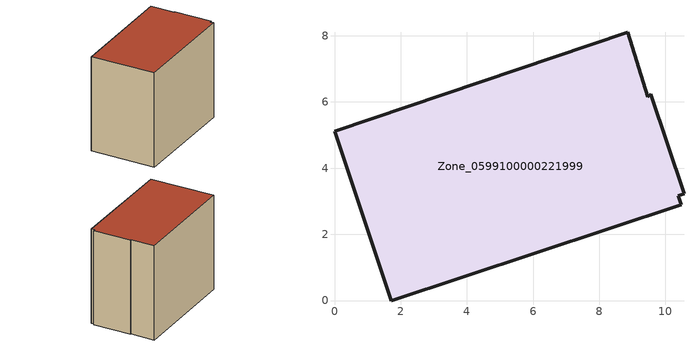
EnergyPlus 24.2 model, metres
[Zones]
Zone_0599100000221999
 floor ground (C_G): 10.48,2.89 1.71,0 0,5.11 8.86,8.1 9.46,6.16 9.55,6.24 10.56,3.23 10.39,3.17 z0.55
 wall outside (C_F): 1.71,0 10.48,2.89 10.39,3.17 10.56,3.23 9.55,6.24 9.46,6.16 8.86,8.1 0,5.11 1.71,0 z0.55:8.55
 roof outside (C_R): 10.39,3.17 10.56,3.23 9.55,6.24 9.46,6.16 8.86,8.1 0,5.11 1.71,0 10.48,2.89 z8.55
[BUILDING]
Pand.0599100000221999: North Axis=0; Terrain=City; Loads Convergence Tolerance Value=0.04; Temperature Convergence Tolerance Value=0.4; Solar Distribution=FullExterior; Maximum Number of Warmup Days=25; Minimum Number of Warmup Days=1
[Site:Location]
Rotterdam.The.Hague.AP_ZH_NLD Design_Conditions: Latitude=51.96; Longitude=4.45; Time Zone=1; Elevation=-4.5
[SITE:GROUNDTEMPERATURE:BUILDINGSURFACE]
18, 18, 18, 18, 18, 18, 18, 18, 18, 18, 18, 18
[MATERIAL] Thermal Absorptance=0.9; Solar Absorptance=0.7; Visible Absorptance=0.7
Name | Roughness | Thickness | Conductivity | Density | Specific Heat
G.TI.1965-1974 | MediumSmooth | 0.15 | 0.882353 | 540 | 1210
F.TI.1965-1974 | Rough | 0.3 | 0.697674 | 1920 | 840
R.TI.1965-1974 | MediumRough | 0.2 | 0.232558 | 1500 | 1000
[CONSTRUCTION]
C_G: G.TI.1965-1974
C_F: F.TI.1965-1974
C_R: R.TI.1965-1974
[ZONE]
Zone_0599100000221999: Type=1; Multiplier=1; Ceiling Height=Autocalculate; Volume=Autocalculate; Floor Area=autocalculate; Part of Total Floor Area=Yes
[ZONEINFILTRATION:DESIGNFLOWRATE]
Infil_Zone_0599100000221999: Zone or ZoneList or Space or SpaceList=Zone_0599100000221999; Schedule=AlwaysOn; Design Flow Rate Calculation Method=Flow/Area; Flow Rate per Floor Area=0.003; Constant Term Coefficient=1; Temperature Term Coefficient=0; Velocity Term Coefficient=0; Velocity Squared Term Coefficient=0
[HVACTEMPLATE:ZONE:IDEALLOADSAIRSYSTEM]
Zone_0599100000221999: Maximum Heating Supply Air Temperature=50; Minimum Cooling Supply Air Temperature=13; Maximum Heating Supply Air Humidity Ratio=0.0156; Minimum Cooling Supply Air Humidity Ratio=0.0077; Heating Limit=NoLimit; Cooling Limit=NoLimit; Dehumidification Control Type=ConstantSensibleHeatRatio; Cooling Sensible Heat Ratio=0.7; Dehumidification Setpoint=60; Humidification Control Type=None; Humidification Setpoint=30; Outdoor Air Method=None; Outdoor Air Flow Rate per Person=0.00944; Outdoor Air Flow Rate per Zone Floor Area=0; Outdoor Air Flow Rate per Zone=0; Demand Controlled Ventilation Type=None; Outdoor Air Economizer Type=NoEconomizer; Heat Recovery Type=None; Sensible Heat Recovery Effectiveness=0.7; Latent Heat Recovery Effectiveness=0.65
[ZONECONTROL:THERMOSTAT]
ThermostatControl_Zone_0599100000221999: Zone or ZoneList=Zone_0599100000221999; Control Type Schedule=DualSetpointControlType; Control 1=Thermostat_Zone_0599100000221999; Temperature Difference Between Cutout And Setpoint=0
[THERMOSTATSETPOINT:DUALSETPOINT]
Thermostat_Zone_0599100000221999: Heating Setpoint Temperature Schedule=HeatingSetpoint_Zone_0599100000221999; Cooling Setpoint Temperature Schedule=CoolingSetpoint_Zone_0599100000221999
[SCHEDULE:COMPACT]
HeatingSetpoint_Zone_0599100000221999: Through: 12/31, For: AllDays, Until: 24:00, 21
CoolingSetpoint_Zone_0599100000221999: Through: 12/31, For: AllDays, Until: 24:00, 24
DualSetpointControlType: Through: 12/31, For: AllDays, Until: 24:00, 4
AlwaysOn: Through: 12/31, For: AllDays, Until: 24:00, 1
